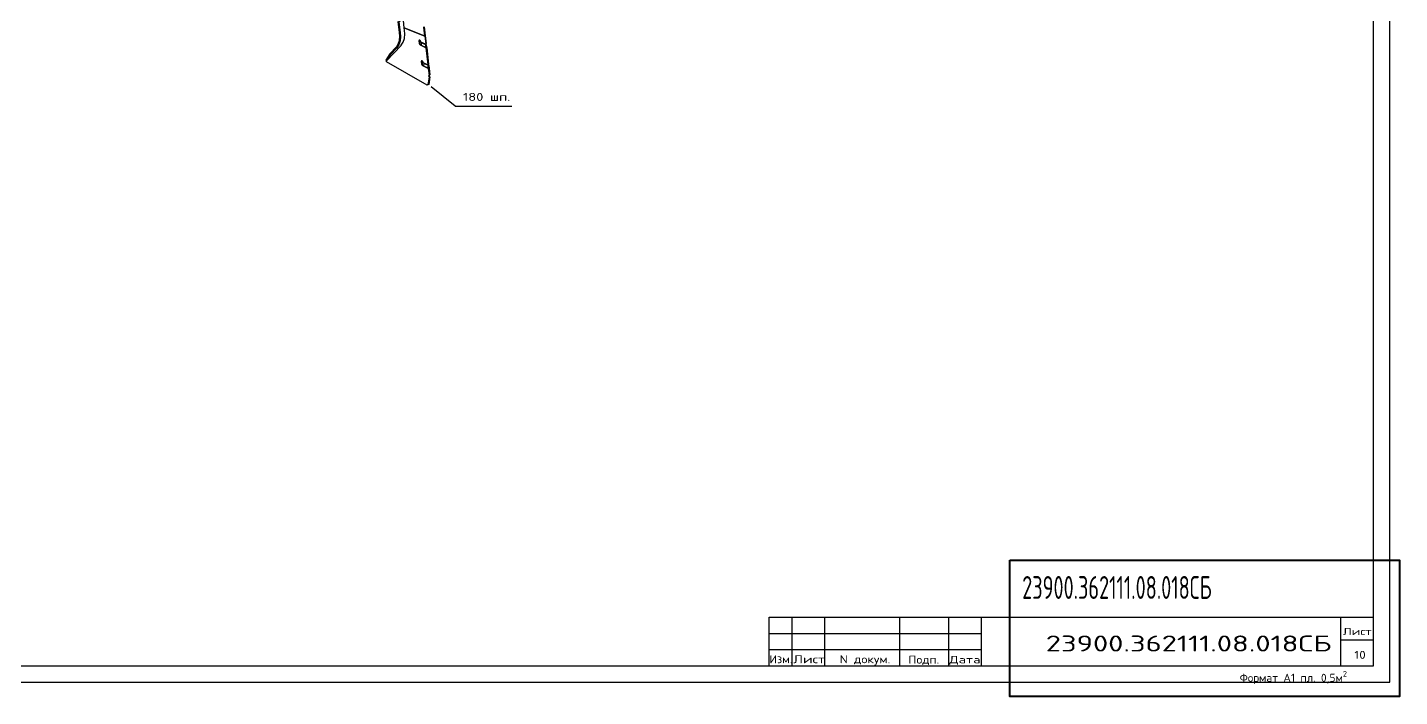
# Model space of a CAD drawing. Header units: millimetres. Extents: x -438477 to 631584, y 118817 to 676146.
# Drawn here: x 354600 to 365102, y 333900 to 339024 of the extents above; entities that cross this region are included whole.
import ezdxf
from ezdxf.enums import TextEntityAlignment as Align

# ---------------------------------------------------------------- set-up
doc = ezdxf.new("R2010")
doc.units = ezdxf.units.MM
doc.linetypes.add('AVEVASOLID', pattern=[7.5, 7.5])
for name, color, linetype in [('20_1', 1, 'CONTINUOUS'), ('20_FORMAT', 140, 'CONTINUOUS'), ('20_TEXT', 1, 'CONTINUOUS')]:
    doc.layers.add(name, color=color, linetype=linetype)
doc.styles.add('SIMPLEX', font='simplex.shx', dxfattribs={"width": 0.7})
doc.styles.add('НАДПИСИ_МЕЛК1', font='eskd_win.shx', dxfattribs={"width": 0.8, "height": 4})

msp = doc.modelspace()

# ---------------------------------------------------------------- linework, layer by layer
at = {"layer": '20_1', "color": 1, "linetype": 'AVEVASOLID'}
for p, q in [((357345.566, 338767.667), (357378.301, 338816.285)), ((357649.156, 338887.879), (357644.798, 338893.787)), ((357667.795, 338729.331), (357663.437, 338735.239))]:
    msp.add_line(p, q, dxfattribs=at)
at = {"layer": '20_1', "color": 6, "linetype": 'AVEVASOLID'}
for p, q in [((357653.655, 338871.5), (357655.284, 338870.707)), ((357672.293, 338712.952), (357673.923, 338712.159))]:
    msp.add_line(p, q, dxfattribs=at)
at = {"layer": '20_1', "ltscale": 0.5}
msp.add_line((357874.056, 338422.418), (357690.644, 338568.819), dxfattribs=at)
at = {"layer": '20_1', "color": 4}
msp.add_line((360277.063, 334383.858), (361902.063, 334383.858), dxfattribs=at)
at = {"layer": '20_1', "color": 6, "linetype": 'AVEVASOLID'}
for points in [[(357663.857, 338585.862), (357662.824, 338583.582), (357659.288, 338581.54), (357347.823, 338761.365), (357347.823, 338767.487), (357458.885, 338885.7), (357461.038, 338888.08), (357475.74, 338911.353), (357484.793, 338940.589), (357487.851, 338974.665), (357486.191, 339002.094), (357483.852, 339021.988), (357641.307, 338957.483), (357648.079, 338899.869)], [(357641.307, 338957.483), (357633.16, 339026.774), (357636.696, 339028.815), (357644.843, 338959.522), (357641.307, 338957.483), (357483.852, 339021.988), (357477.229, 339078.333)], [(357645.09, 338896.967), (357648.079, 338899.869), (357651.614, 338901.911), (357648.625, 338899.009), (357645.09, 338896.967), (357610.104, 338911.283), (357609.595, 338915.616), (357607.597, 338921.369), (357602.597, 338926.645), (357597.597, 338927.14), (357595.526, 338922.562), (357595.599, 338921.345), (357597.806, 338902.582), (357599.803, 338896.833), (357604.804, 338891.553), (357605.354, 338891.26), (357651.749, 338868.665)], [(357600.098, 338926.893), (357599.062, 338924.604), (357599.136, 338923.386), (357601.341, 338904.624), (357603.339, 338898.874), (357608.339, 338893.595), (357608.89, 338893.302), (357612.915, 338891.343)], [(357641.307, 338957.483), (357644.843, 338959.522), (357651.614, 338901.911)], [(357663.73, 338738.419), (357666.719, 338741.324), (357651.749, 338868.665), (357655.284, 338870.707), (357670.255, 338743.363), (357666.719, 338741.324)], [(357670.255, 338743.363), (357667.265, 338740.461), (357663.73, 338738.419), (357628.743, 338752.738), (357628.233, 338757.071), (357626.236, 338762.821), (357621.236, 338768.097), (357616.237, 338768.595), (357614.165, 338764.017), (357614.24, 338762.797), (357616.444, 338744.034), (357618.442, 338738.285), (357623.442, 338733.008), (357623.993, 338732.715), (357670.387, 338710.117)], [(357618.736, 338768.348), (357617.7, 338766.059), (357617.775, 338764.838), (357619.98, 338746.076), (357621.977, 338740.326), (357626.978, 338735.05), (357627.528, 338734.754), (357631.554, 338732.795)], [(357676.404, 338658.939), (357670.387, 338710.117), (357673.923, 338712.159), (357679.939, 338660.981), (357676.404, 338658.939), (357672.423, 338658.93), (357670.351, 338654.352), (357672.423, 338647.382), (357676.297, 338642.859)], [(357667.485, 338584.861), (357676.297, 338642.859), (357679.833, 338644.901), (357671.021, 338586.902), (357667.485, 338584.861), (357666.359, 338585.615), (357661.359, 338586.109), (357659.288, 338581.54)], [(357679.833, 338644.901), (357675.958, 338649.424), (357673.888, 338656.394), (357675.037, 338658.936)]]:
    msp.add_lwpolyline(points, dxfattribs=at)
at = {"layer": '20_1', "color": 1, "linetype": 'AVEVASOLID'}
for points in [[(357481.21, 339089.887), (357442.622, 339067.609), (357452.603, 338982.703), (357454.263, 338955.274), (357451.206, 338921.198), (357442.152, 338891.962), (357427.451, 338868.689), (357425.298, 338866.306), (357378.301, 338816.285), (357374.252, 338821.912), (357421.249, 338871.934), (357423.334, 338874.241), (357437.579, 338896.79), (357446.352, 338925.117), (357449.313, 338958.13), (357447.705, 338984.705), (357437.724, 339069.614), (357442.622, 339067.609)], [(357614.011, 338906.385), (357612.737, 338888.892), (357651.245, 338870.109)], [(357645.281, 338897.077), (357648.334, 338895.829), (357644.798, 338893.787), (357614.011, 338906.385), (357617.355, 338908.317)], [(357374.252, 338821.912), (357341.518, 338773.295), (357345.566, 338767.667), (357350.868, 338770.731)], [(357648.334, 338895.829), (357652.692, 338889.921), (357654.781, 338872.15), (357651.245, 338870.109), (357649.156, 338887.879), (357652.692, 338889.921)], [(357632.649, 338747.837), (357631.375, 338730.344), (357669.884, 338711.561)], [(357663.919, 338738.529), (357666.972, 338737.281), (357663.437, 338735.239), (357632.649, 338747.837), (357635.994, 338749.769)], [(357666.972, 338737.281), (357671.33, 338731.373), (357673.419, 338713.602), (357669.884, 338711.561), (357667.795, 338729.331), (357671.33, 338731.373)]]:
    msp.add_lwpolyline(points, dxfattribs=at)
at = {"layer": '20_1', "ltscale": 0.5}
msp.add_lwpolyline([(357874.056, 338422.418), (358307.245, 338422.418)], dxfattribs=at)
at = {"layer": '20_1', "color": 30, "lineweight": 40, "ltscale": 25}
msp.add_lwpolyline([(362119.305, 334944.66), (365101.694, 334944.66), (365101.694, 333899.59), (362119.305, 333899.59)], close=True, dxfattribs=at)
at = {"layer": '20_FORMAT', "color": 7}
for p, q in [((360277.063, 334133.858), (360277.063, 334508.858)), ((360277.063, 334508.858), (364902.063, 334508.858)), ((360452.063, 334133.858), (360452.063, 334508.858)), ((360702.063, 334133.858), (360702.063, 334508.858)), ((361277.063, 334133.858), (361277.063, 334508.858)), ((361652.063, 334133.858), (361652.063, 334508.858)), ((361902.063, 334133.858), (361902.063, 334508.858)), ((364652.063, 334133.858), (364652.063, 334508.858)), ((364652.063, 334333.858), (364902.063, 334333.858)), ((360277.063, 334258.858), (361902.063, 334258.858))]:
    msp.add_line(p, q, dxfattribs=at)
at = {"layer": '20_FORMAT', "color": 4}
msp.add_lwpolyline([(344002.063, 334008.858), (365027.063, 334008.858), (365027.063, 348858.858), (344002.063, 348858.858)], close=True, dxfattribs=at)
at = {"layer": '20_FORMAT', "color": 7}
msp.add_lwpolyline([(344502.063, 334133.858), (364902.063, 334133.858), (364902.063, 348733.858), (344502.063, 348733.858)], close=True, dxfattribs=at)

# ---------------------------------------------------------------- texts
at = {"layer": '20_1', "style": 'SIMPLEX'}
msp.add_text('180 шп.', height=61.25, dxfattribs=at).set_placement((357933.535, 338461.544), (358295.201, 338461.544), align=Align.ALIGNED)
at = {"layer": '20_1', "ltscale": 25, "insert": (363877.792, 334095.108), "char_height": 61.25, "width": 1040.38856, "attachment_point": 1, "style": 'SIMPLEX'}
msp.add_mtext('\\A1;{\\C0;\\W1;Формат А1 пл. 0,5м{\\H0.70x;\\S2^ ;}}', dxfattribs=at)
at = {"layer": '20_FORMAT', "color": 7, "lineweight": 20, "style": 'НАДПИСИ_МЕЛК1', "width": 0.8}
msp.add_text('23900.362111.08.018СБ', height=175, dxfattribs=at).set_placement((362213.325, 334647.637))
at = {"layer": '20_TEXT', "color": 0, "style": 'SIMPLEX'}
for s, height, p, p2 in [('Лист', 55.2306, (364668.197, 334370.155), (364889.119, 334370.155)), ('Изм.', 61.25, (360278.995, 334154.834), (360453.995, 334154.834)), ('Лист', 61.25, (360461.265, 334154.834), (360706.265, 334154.834)), ('N докум.', 61.25, (360816.692, 334154.834), (361204.608, 334154.834)), ('Подп.', 61.25, (361342.223, 334151.771), (361578.473, 334151.771)), ('Дата', 55.6923, (361655.395, 334154.82), (361894.076, 334154.82)), ('10', 61.25, (364755.565, 334188.587), (364843.065, 334188.587))]:
    msp.add_text(s, height=height, dxfattribs=at).set_placement(p, p2, align=Align.ALIGNED)
at = {"layer": '20_TEXT', "color": 7, "lineweight": 20, "style": 'SIMPLEX'}
msp.add_text('23900.362111.08.018СБ', height=122.5, dxfattribs=at).set_placement((362393.908, 334244.809), (364581.408, 334244.809), align=Align.ALIGNED)

doc.saveas('drawing.dxf')
